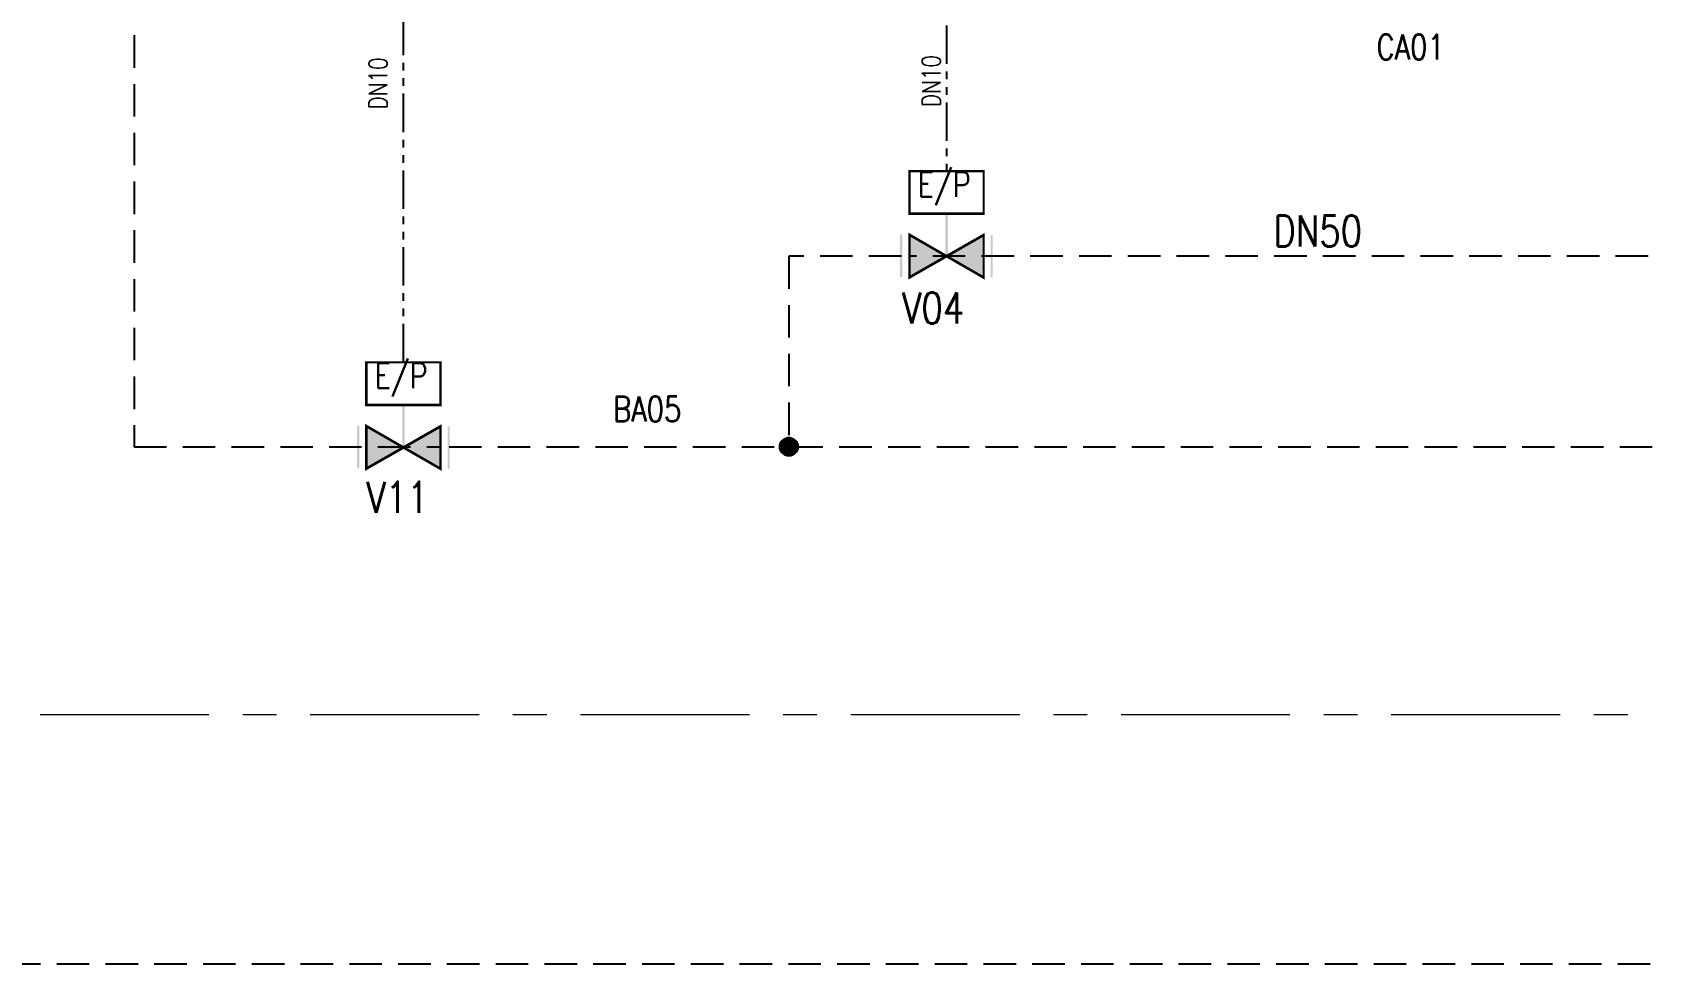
# Model space of a CAD drawing. Header units: millimetres. Extents: x 1638 to 3309, y -435 to 1865.
# Drawn here: x 3036.1 to 3115, y -316.1 to -270.6 of the extents above; entities that cross this region are included whole.
import ezdxf

# ---------------------------------------------------------------- set-up
doc = ezdxf.new("R2010")
doc.units = ezdxf.units.MM
doc.linetypes.add('HIDDEN', pattern=[9.525, 6.35, -3.175])
doc.linetypes.add('PHANTOM', pattern=[2.5, 1.25, -0.25, 0.25, -0.25, 0.25, -0.25])
doc.layers.add('0.3 Text', color=7, linetype='Continuous', lineweight=15)
doc.layers.add('ballast', color=1, linetype='HIDDEN', lineweight=25)
doc.layers.add('PDF_Geometry', color=7, linetype='Continuous')
doc.layers.add('PDF_Solid Fills', color=7, linetype='Continuous')
doc.styles.add('ROMAN', font='romans.shx', dxfattribs={"width": 0.8})

msp = doc.modelspace()

# ---------------------------------------------------------------- hatches: boundary and pattern name
at = {"layer": 'ballast'}
h = msp.add_hatch(color=1, dxfattribs=at)
h.dxf.hatch_style = 1
h.paths.add_polyline_path([(3073.472, -290.834, 1), (3072.58, -290.834, 1)])

# ---------------------------------------------------------------- linework, layer by layer
at = {"layer": 'ballast', "ltscale": 0.25}
for p, q in [((3041.06, -249.306), (3041.06, -290.834)), ((3078.523, -281.531), (3073.026, -281.531)), ((3073.026, -281.531), (3073.026, -290.834)), ((3117.357, -281.531), (3078.915, -281.531)), ((3041.06, -290.834), (3056.023, -290.834)), ((3056.437, -290.834), (3130.315, -290.834)), ((2996.807, -316.084), (3163.732, -316.084))]:
    msp.add_line(p, q, dxfattribs=at)
at = {"layer": 'ballast', "linetype": 'PHANTOM', "ltscale": 1.5}
for p, q in [((3054.212, -286.71), (3054.212, -270.048)), ((3080.726, -270.262), (3080.726, -277.367))]:
    msp.add_line(p, q, dxfattribs=at)
at = {"layer": 'ballast', "color": 1}
for points in [[(3078.915, -277.367, 0.11, 0.11, 0), (3082.536, -277.367, 0.11, 0.11, 0), (3082.536, -279.449, 0.124, 0.124, 0), (3078.915, -279.449, 0.124, 0.124, 0)], [(3078.915, -280.48, 0.124, 0.124, 0), (3082.536, -282.569, 0.11, 0.11, 0), (3082.536, -280.493, 0.129, 0.129, 0), (3078.915, -282.562, 0.124, 0.124, 0)], [(3052.401, -286.71, 0.11, 0.11, 0), (3056.023, -286.71, 0.11, 0.11, 0), (3056.023, -288.793, 0.124, 0.124, 0), (3052.401, -288.793, 0.124, 0.124, 0)], [(3052.401, -289.823, 0.124, 0.124, 0), (3056.023, -291.912, 0.11, 0.11, 0), (3056.023, -289.837, 0.129, 0.129, 0), (3052.401, -291.905, 0.124, 0.124, 0)]]:
    msp.add_lwpolyline(points, format="xyseb", close=True, dxfattribs=at)
for points in [[(3078.922, -280.486), (3078.922, -280.486), (3078.922, -280.486)], [(3052.408, -289.83), (3052.408, -289.83), (3052.408, -289.83)]]:
    msp.add_lwpolyline(points, close=True, dxfattribs=at)
msp.add_circle((3073.026, -290.834), 0.446, dxfattribs=at)
for points in [[(3080.791, -279.456), (3080.667, -279.456), (3080.791, -281.531)], [(3080.667, -279.456), (3080.791, -281.531), (3080.667, -281.531)], [(3078.455, -282.548), (3078.565, -282.548), (3078.455, -280.473)], [(3078.565, -282.548), (3078.455, -280.473), (3078.565, -280.473)], [(3078.922, -280.486), (3078.922, -281.531), (3080.722, -281.531)], [(3078.922, -280.486), (3080.722, -281.531), (3080.722, -281.531)], [(3082.536, -280.486), (3082.536, -281.531), (3080.722, -281.531)], [(3082.88, -282.562), (3082.976, -282.562), (3082.88, -280.486)], [(3082.976, -282.562), (3082.88, -280.486), (3082.976, -280.486)], [(3078.922, -281.531), (3080.722, -281.531), (3078.922, -282.562)], [(3082.536, -282.562), (3082.523, -282.562), (3080.722, -281.531)], [(3080.722, -281.531), (3082.536, -281.531), (3082.536, -282.562)], [(3054.277, -288.799), (3054.154, -288.799), (3054.277, -290.875)], [(3054.154, -288.799), (3054.277, -290.875), (3054.154, -290.875)], [(3051.941, -291.892), (3052.051, -291.892), (3051.941, -289.816)], [(3052.051, -291.892), (3051.941, -289.816), (3052.051, -289.816)], [(3052.408, -289.83), (3052.408, -290.875), (3054.209, -290.875)], [(3052.408, -289.83), (3054.209, -290.875), (3054.209, -290.875)], [(3056.023, -289.83), (3056.023, -290.875), (3054.209, -290.875)], [(3056.366, -291.905), (3056.462, -291.905), (3056.366, -289.83)], [(3056.462, -291.905), (3056.366, -289.83), (3056.462, -289.83)], [(3052.408, -290.875), (3054.209, -290.875), (3052.408, -291.905)], [(3056.023, -291.905), (3056.009, -291.905), (3054.209, -290.875)], [(3054.209, -290.875), (3056.023, -290.875), (3056.023, -291.905)]]:
    msp.add_solid(points, dxfattribs=at)
at = {"layer": 'PDF_Geometry', "lineweight": 0}
for points in [[(3044.716, -303.935), (3036.47, -303.935)], [(3048.014, -303.935), (3046.365, -303.935)], [(3057.909, -303.935), (3049.664, -303.935)], [(3061.208, -303.935), (3059.559, -303.935)], [(3071.103, -303.935), (3062.857, -303.935)], [(3074.401, -303.935), (3072.752, -303.935)], [(3084.296, -303.935), (3076.05, -303.935)], [(3087.595, -303.935), (3085.945, -303.935)], [(3097.49, -303.935), (3089.244, -303.935)], [(3100.788, -303.935), (3099.139, -303.935)], [(3110.683, -303.935), (3102.437, -303.935)], [(3113.981, -303.935), (3112.332, -303.935)]]:
    msp.add_lwpolyline(points, dxfattribs=at)
at = {"layer": 'PDF_Solid Fills', "transparency": 33554559}
for points in [[(3082.536, -282.562), (3082.536, -282.562), (3082.523, -282.562)], [(3056.023, -291.905), (3056.023, -291.905), (3056.009, -291.905)]]:
    msp.add_solid(points, dxfattribs=at)

# ---------------------------------------------------------------- texts
at = {"layer": '0.3 Text', "lineweight": -3, "attachment_point": 7, "style": 'ROMAN'}
for s, insert, char_height in [('CA01', (3101.713, -271.921), 1.2305), ('E/P', (3079.32, -279.037), 1.2172), ('DN50', (3096.683, -281.059), 1.5215), ('V04', (3078.561, -284.815), 1.5215), ('E/P', (3052.807, -288.38), 1.2172), ('BA05', (3064.443, -289.608), 1.2305), ('V11', (3052.41, -294.066), 1.5215)]:
    msp.add_mtext(s, dxfattribs=dict(at, insert=insert, char_height=char_height))
at = {"layer": '0.3 Text', "lineweight": -3, "char_height": 0.8941, "attachment_point": 7, "rotation": 90, "style": 'ROMAN'}
for insert in [(3053.42, -274.359), (3080.427, -274.243)]:
    msp.add_mtext('DN10', dxfattribs=dict(at, insert=insert))

doc.saveas('drawing.dxf')
